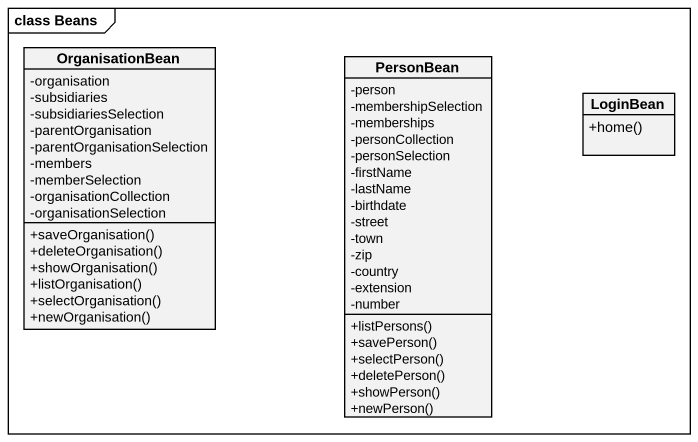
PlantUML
@startuml
mainframe class Beans
hide circle
hide empty members
skinparam classAttributeIconSize 0
class OrganisationBean {
  -organisation
  -subsidiaries
  -subsidiariesSelection
  -parentOrganisation
  -parentOrganisationSelection
  -members
  -memberSelection
  -organisationCollection
  -organisationSelection
  +saveOrganisation()
  +deleteOrganisation()
  +showOrganisation()
  +listOrganisation()
  +selectOrganisation()
  +newOrganisation()
}
class PersonBean {
  -person
  -membershipSelection
  -memberships
  -personCollection
  -personSelection
  -firstName
  -lastName
  -birthdate
  -street
  -town
  -zip
  -country
  -extension
  -number
  +listPersons()
  +savePerson()
  +selectPerson()
  +deletePerson()
  +showPerson()
  +newPerson()
}
class LoginBean {
  +home()
}
@enduml
